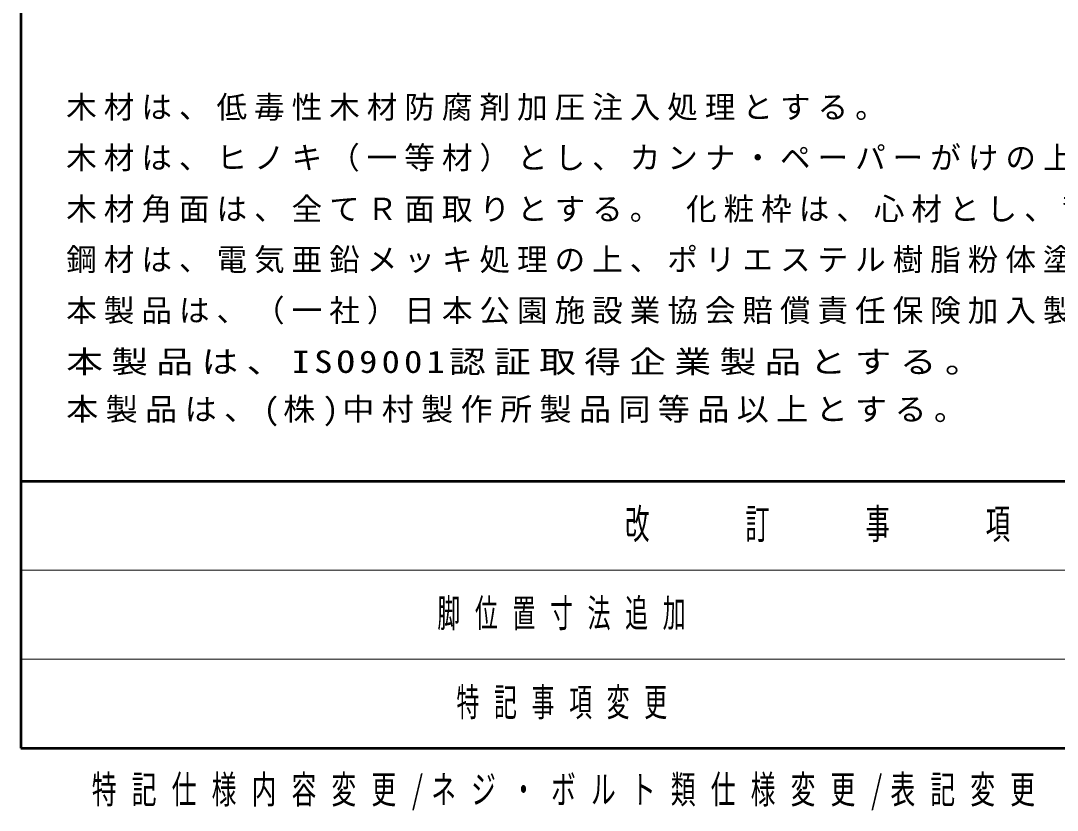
# Model space of a CAD drawing. Units: millimetres on the paper, scale 1:20. Extents: x -365 to 0, y -5 to 257.
# Drawn here: x -365 to -283.5, y -4.9 to 57.2 of the extents above; entities that cross this region are included whole.
import ezdxf

# ---------------------------------------------------------------- set-up
doc = ezdxf.new("R2010")
doc.units = ezdxf.units.MM
doc.layers.add('LY_1', color=7, linetype='Continuous', lineweight=25)
doc.layers.add('LY_3', color=7, linetype='Continuous', lineweight=13)
doc.styles.add('ＭＳ ゴシック', font='')
doc.styles.get('ＭＳ ゴシック').set_extended_font_data('MS Gothic')

msp = doc.modelspace()

# ---------------------------------------------------------------- linework, layer by layer
at = {"layer": 'LY_3', "lineweight": 50}
for p, q in [((-365, 257), (-365, 0)), ((-365, 21), (0, 21)), ((-365, 0), (0, 0))]:
    msp.add_line(p, q, dxfattribs=at)
at = {"layer": 'LY_3'}
for p, q in [((-365, 14), (-238.5, 14)), ((-365, 7), (-238.5, 7))]:
    msp.add_line(p, q, dxfattribs=at)

# ---------------------------------------------------------------- texts
at = {"layer": 'LY_1', "style": 'ＭＳ ゴシック'}
for s, insert, char_height, attachment_point in [('\\T1.23;木材は、低毒性木材防腐剤加圧注入処理とする。', (-361.422, 49.296), 1.76, 7), ('\\T1.23;木材は、ヒノキ（一等材）とし、カンナ・ペーパーがけの上、木材保護着色塗料（メイプル）塗装仕上げとする。', (-361.422, 45.296), 1.76, 7), ('\\T1.23;木材角面は、全てＲ面取りとする。\\~化粧枠は、心材とし、背割り溝を入れること。', (-361.422, 41.296), 1.76, 7), ('\\T1.23;鋼材は、電気亜鉛メッキ処理の上、ポリエステル樹脂粉体塗装（ダークグレー）仕上げとする。', (-361.422, 37.296), 1.76, 7), ('\\T1.23;本製品は、（一社）日本公園施設業協会賠償責任保険加入製品とする。', (-361.422, 33.296), 1.76, 7), ('\\T1.23;\\W1.2;本製品は、ISO9001認証取得企業製品とする。', (-361.422, 29.296), 1.76, 7), ('\\T1.23;\\W1.05;本製品は、(株)中村製作所製品同等品以上とする。', (-361.422, 25.296), 1.76, 7), ('\\T1.64;\\W0.6;脚位置寸法追加', (-332.25, 10.5), 2.199, 4), ('\\T1.64;\\W0.6;特記事項変更', (-330.75, 3.5), 2.199, 4), ('\\T1.61;\\W0.65;特記仕様内容変更/ネジ・ボルト類仕様変更/表記変更', (-321.75, -3.5), 2.199, 5)]:
    msp.add_mtext(s, dxfattribs=dict(at, insert=insert, char_height=char_height, attachment_point=attachment_point))
at = {"layer": 'LY_3', "insert": (-301.75, 17.5), "char_height": 2.346, "attachment_point": 5, "style": 'ＭＳ ゴシック'}
msp.add_mtext('\\T1.64;\\W0.6;改\u3000\u3000訂\u3000\u3000事\u3000\u3000項', dxfattribs=at)

doc.saveas('drawing.dxf')
